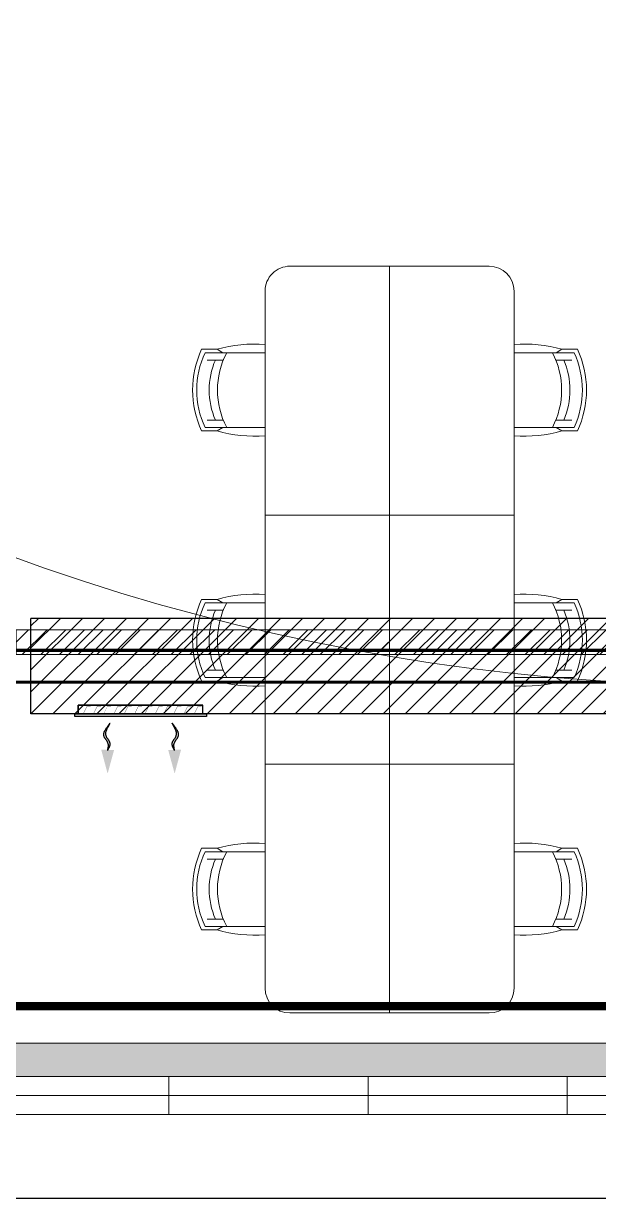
# Model space of a CAD drawing. Header units: millimetres. Extents: x -81374 to 485233, y -39075 to 157313.
# Drawn here: x 22946 to 26411, y -39075 to -31995 of the extents above; entities that cross this region are included whole.
import ezdxf
from ezdxf.enums import TextEntityAlignment as Align

# ---------------------------------------------------------------- set-up
doc = ezdxf.new("R2010")
doc.units = ezdxf.units.MM
doc.linetypes.add('CENTER', pattern=[2, 1.25, -0.25, 0.25, -0.25])
doc.linetypes.add('HIDDEN', pattern=[0.375, 0.25, -0.125])
for name, color, linetype, lineweight in [('CB-AC CABLE TRAY', 213, 'Continuous', 15), ('DRAIN PIPE', 76, 'Continuous', 30), ('G-IMPT', 8, 'Continuous', 5), ('ID-MODULAR', 44, 'Continuous', 9), ('M HVAC GRILLE', 6, 'Continuous', 13)]:
    doc.layers.add(name, color=color, linetype=linetype, lineweight=lineweight)
for name, color, linetype in [('CEN', 252, 'CENTER'), ('Hatch 01_UC', 7, 'Continuous'), ('M-HVAC ELLIPTICAL DUCT', 6, 'Continuous'), ('M-HVAC VRV PIPE', 152, 'Continuous'), ('M-HVAC-GRIL', 6, 'Continuous'), ('M-HVAC-INSULATION', 8, 'Continuous'), ('M-HVAC-SUPP', 4, 'Continuous')]:
    doc.layers.add(name, color=color, linetype=linetype)
doc.styles.get("Standard").update_dxf_attribs({"font": 'arial.ttf'})

# ---------------------------------------------------------------- blocks, each defined once
blk = doc.blocks.new('ng')
at = {"layer": 'CEN', "color": 9, "linetype": 'HIDDEN', "lineweight": 0, "ltscale": 1500, "true_color": 0xc7c8ca}
blk.add_line((65327.2, 77360.6), (59378.8, 77360.6), dxfattribs=at)
blk = doc.blocks.new('floor plan 1')
at = {"layer": 'DEFPOINTS', "color": 8, "linetype": 'Continuous'}
blk.add_line((0, 0), (41272.1, 0), dxfattribs=at)
at = {"layer": 'G-IMPT', "color": 55, "linetype": 'Continuous', "true_color": 0xb49f4b}
for p, q in [((29548.4, -506.5), (38673, -506.5)), ((29548.4, -735.3), (38673, -735.3))]:
    blk.add_line(p, q, dxfattribs=at)
at = {"layer": 'G-IMPT', "linetype": 'Continuous'}
for p, q in [((31948.4, -506.5), (31948.4, -735.3)), ((33148.4, -506.5), (33148.4, -735.3)), ((34348.4, -506.5), (34348.4, -735.3)), ((29548.4, -620.9), (38673, -620.9))]:
    blk.add_line(p, q, dxfattribs=at)
at = {"layer": 'G-IMPT', "color": 8, "ltscale": 500}
for p, q in [((33018.8, -1117.8), (32418.8, -1117.8)), ((33018.8, -2617.8), (33018.8, -1117.8)), ((33018.8, -1117.8), (33618.8, -1117.8)), ((33018.8, -2617.8), (33018.8, -1117.8)), ((32268.8, -1267.8), (32268.8, -2617.8)), ((33768.8, -1267.8), (33768.8, -2617.8)), ((31886.6, -1618.3), (31979.8, -1618.3)), ((32014, -1639.4), (31979.8, -1618.3)), ((34023.5, -1639.4), (34057.7, -1618.3)), ((34150.9, -1618.3), (34057.7, -1618.3)), ((31906.9, -1639.4), (32037.7, -1639.4)), ((32015.7, -1639.4), (32014, -1639.4)), ((32268.8, -1639.4), (32037.7, -1639.4)), ((33768.8, -1639.4), (33999.9, -1639.4)), ((34130.6, -1639.4), (33999.9, -1639.4)), ((34021.8, -1639.4), (34023.5, -1639.4)), ((31979.8, -2110.3), (31886.6, -2110.3)), ((32037.7, -2089.1), (31906.9, -2089.1)), ((32014, -2089.1), (31979.8, -2110.3)), ((32015.7, -2089.1), (32014, -2089.1)), ((32037.7, -2089.1), (32268.8, -2089.1)), ((33999.9, -2089.1), (33768.8, -2089.1)), ((33999.9, -2089.1), (34130.6, -2089.1)), ((34021.8, -2089.1), (34023.5, -2089.1)), ((34023.5, -2089.1), (34057.7, -2110.3)), ((34057.7, -2110.3), (34150.9, -2110.3)), ((33018.8, -2617.8), (32268.8, -2617.8)), ((32268.8, -2617.8), (32268.8, -4117.8)), ((32268.8, -2617.8), (33018.8, -2617.8)), ((33018.8, -2617.8), (33768.8, -2617.8)), ((33018.8, -4117.8), (33018.8, -2617.8)), ((33018.8, -4117.8), (33018.8, -2617.8)), ((33768.8, -2617.8), (33018.8, -2617.8)), ((33768.8, -2617.8), (33768.8, -4117.8)), ((31886.6, -3118.3), (31979.8, -3118.3)), ((31906.9, -3139.4), (32037.7, -3139.4)), ((32014, -3139.4), (31979.8, -3118.3)), ((32015.7, -3139.4), (32014, -3139.4)), ((32268.8, -3139.4), (32037.7, -3139.4)), ((33768.8, -3139.4), (33999.9, -3139.4)), ((34130.6, -3139.4), (33999.9, -3139.4)), ((34021.8, -3139.4), (34023.5, -3139.4)), ((34023.5, -3139.4), (34057.7, -3118.3)), ((34150.9, -3118.3), (34057.7, -3118.3)), ((31979.8, -3610.3), (31886.6, -3610.3)), ((32037.7, -3589.1), (31906.9, -3589.1)), ((32014, -3589.1), (31979.8, -3610.3)), ((32015.7, -3589.1), (32014, -3589.1)), ((32037.7, -3589.1), (32268.8, -3589.1)), ((33999.9, -3589.1), (33768.8, -3589.1)), ((33999.9, -3589.1), (34130.6, -3589.1)), ((34021.8, -3589.1), (34023.5, -3589.1)), ((34023.5, -3589.1), (34057.7, -3610.3)), ((34057.7, -3610.3), (34150.9, -3610.3)), ((32268.8, -4117.8), (33018.8, -4117.8)), ((32268.8, -5467.8), (32268.8, -4117.8)), ((32268.8, -4117.8), (33018.8, -4117.8)), ((33768.8, -4117.8), (33018.8, -4117.8)), ((33018.8, -4117.8), (33018.8, -5617.8)), ((33768.8, -4117.8), (33018.8, -4117.8)), ((33018.8, -4117.8), (33018.8, -5617.8)), ((33768.8, -5467.8), (33768.8, -4117.8)), ((31979.8, -4625.3), (31886.6, -4625.3)), ((32037.7, -4646.4), (31906.9, -4646.4)), ((32014, -4646.4), (31979.8, -4625.3)), ((32015.7, -4646.4), (32014, -4646.4)), ((32037.7, -4646.4), (32268.8, -4646.4)), ((33999.9, -4646.4), (33768.8, -4646.4)), ((33999.9, -4646.4), (34130.6, -4646.4)), ((34021.8, -4646.4), (34023.5, -4646.4)), ((34023.5, -4646.4), (34057.7, -4625.3)), ((34057.7, -4625.3), (34150.9, -4625.3)), ((31906.9, -5096.1), (32037.7, -5096.1)), ((32014, -5096.1), (31979.8, -5117.3)), ((32015.7, -5096.1), (32014, -5096.1)), ((32268.8, -5096.1), (32037.7, -5096.1)), ((33768.8, -5096.1), (33999.9, -5096.1)), ((34130.6, -5096.1), (33999.9, -5096.1)), ((34021.8, -5096.1), (34023.5, -5096.1)), ((34023.5, -5096.1), (34057.7, -5117.3)), ((31886.6, -5117.3), (31979.8, -5117.3)), ((34150.9, -5117.3), (34057.7, -5117.3)), ((33018.8, -5617.8), (32418.8, -5617.8)), ((33018.8, -5617.8), (33618.8, -5617.8))]:
    blk.add_line(p, q, dxfattribs=at)
at = {"layer": 'G-IMPT', "color": 8, "ltscale": 500, "extrusion": (0, 0, -1)}
for p, q in [((31920.8, -1683.2), (32017.3, -1683.2)), ((34116.7, -1683.2), (34020.3, -1683.2)), ((31920.8, -2045.3), (32017.3, -2045.3)), ((34116.7, -2045.3), (34020.3, -2045.3)), ((31920.8, -3183.2), (32017.3, -3183.2)), ((34116.7, -3183.2), (34020.3, -3183.2)), ((31920.8, -3545.3), (32017.3, -3545.3)), ((34116.7, -3545.3), (34020.3, -3545.3)), ((31920.8, -4690.2), (32017.3, -4690.2)), ((34116.7, -4690.2), (34020.3, -4690.2)), ((31920.8, -5052.3), (32017.3, -5052.3)), ((34116.7, -5052.3), (34020.3, -5052.3))]:
    blk.add_line(p, q, dxfattribs=at)
at = {"layer": 'G-IMPT', "color": 8, "ltscale": 500}
for centre, radius, start, end in [((32418.8, -1267.8), 150, 90, 180), ((33618.8, -1267.8), 150, 0, 90), ((30901.2, -15868.2), 12777.8, 49.90697, 259.60318), ((32418.8, -5467.8), 150, 180, 270), ((33618.8, -5467.8), 150, 270, 0)]:
    blk.add_arc(centre, radius, start, end, dxfattribs=at)
for centre, major_axis, start_param, end_param in [((32412.8, -1864.3), (580.8, 0), 2.704257, 3.578932), ((32207.2, -2425.4), (838.5, 0), 1.49727, 1.845387), ((32387.8, -1864.3), (-530.9, 0), -0.437348, 0.437328), ((32387.8, -1864.3), (-455.9, 0), -0.408385, 0.408365), ((32462.8, -1864.3), (480.9, 0), 2.65511, 3.628104), ((32207.2, -1303.1), (838.5, 0), 4.437818, 4.785935), ((32207.2, -3925.4), (838.5, 0), 1.49727, 1.845387), ((32412.8, -3364.3), (580.8, 0), 2.704257, 3.578932), ((32387.8, -3364.3), (-530.9, 0), -0.437348, 0.437328), ((32387.8, -3364.3), (-455.9, 0), -0.408385, 0.408365), ((32462.8, -3364.3), (480.9, 0), 2.65511, 3.628104), ((32207.2, -2803.1), (838.5, 0), 4.437818, 4.785935), ((33830.4, -5432.4), (-838.5, 0), 4.437818, 4.785935), ((33574.8, -4871.3), (-480.9, 0), 2.65511, 3.628104), ((33649.7, -4871.3), (530.9, 0), -0.437348, 0.437328), ((33624.7, -4871.3), (-580.8, 0), 2.704257, 3.578932), ((33649.7, -4871.3), (455.9, 0), -0.408385, 0.408365), ((33830.4, -4310.1), (-838.5, 0), 1.49727, 1.845387)]:
    blk.add_ellipse(centre, major_axis=major_axis, ratio=1, start_param=start_param, end_param=end_param, dxfattribs=at)
at = {"layer": 'G-IMPT', "color": 8, "ltscale": 500, "extrusion": (0, 0, -1)}
for centre, major_axis, start_param, end_param in [((33830.4, -2425.4), (-838.5, 0), 1.49727, 1.845387), ((33624.7, -1864.3), (-580.8, 0), 2.704257, 3.578932), ((33574.8, -1864.3), (-480.9, 0), 2.65511, 3.628104), ((33649.7, -1864.3), (455.9, 0), -0.408385, 0.408365), ((33649.7, -1864.3), (530.9, 0), -0.437348, 0.437328), ((33830.4, -1303.1), (-838.5, 0), 4.437818, 4.785935), ((33830.4, -3925.4), (-838.5, 0), 1.49727, 1.845387), ((33574.8, -3364.3), (-480.9, 0), 2.65511, 3.628104), ((33649.7, -3364.3), (455.9, 0), -0.408385, 0.408365), ((33649.7, -3364.3), (530.9, 0), -0.437348, 0.437328), ((33624.7, -3364.3), (-580.8, 0), 2.704257, 3.578932), ((33830.4, -2803.1), (-838.5, 0), 4.437818, 4.785935), ((32207.2, -5432.4), (838.5, 0), 4.437818, 4.785935), ((32412.8, -4871.3), (580.8, 0), 2.704257, 3.578932), ((32387.8, -4871.3), (-530.9, 0), -0.437348, 0.437328), ((32462.8, -4871.3), (480.9, 0), 2.65511, 3.628104), ((32387.8, -4871.3), (-455.9, 0), -0.408385, 0.408365), ((32207.2, -4310.1), (838.5, 0), 1.49727, 1.845387)]:
    blk.add_ellipse(centre, major_axis=major_axis, ratio=1, start_param=start_param, end_param=end_param, dxfattribs=at)
at = {"layer": 'CEN', "linetype": 'Continuous'}
blk.add_blockref('ng', (-28240.4, -78519.6), dxfattribs=at)
at = {"layer": 'G-IMPT', "color": 8, "ltscale": 500}
for rotation, p in [(359.99915, (39680.6, -4989.6, 0)), (359.99915, (35886.7, -10139.3, 0)), (270.00085, (28873.3, -20643.5, 0)), (359.99915, (11975.3, -26935.4, 0)), (359.99915, (15267.6, -26935.4, 0)), (359.99915, (26686.3, -26987.7, 0)), (270.00085, (15861.1, -28615, 0)), (89.99915, (23697.8, -33300.6, 0)), (89.99915, (23597.9, -35337.7, 0)), (89.99915, (23597.9, -37388.3, 0)), (359.99915, (13750.4, -37781.5, 0)), (89.99915, (23697.8, -40746.8, 0)), (89.99915, (23597.8, -44302.5, 0)), (89.99915, (23597.8, -46399.1, 0)), (89.99915, (23697.8, -48339.8, 0)), (89.99915, (23697.8, -54280, 0)), (359.99915, (27418.1, -55702.4, 0)), (89.99915, (9671.9, -65856.5, 0)), (359.99915, (4684.1, -67403.4, 0)), (359.99915, (8737.2, -67403.4, 0))]:
    blk.add_attdef('PARTITIONTYPE', text='', height=200, rotation=rotation, dxfattribs=at).set_placement(p, align=Align.MIDDLE_CENTER)
blk = doc.blocks.new('RAAAA')
at = {"linetype": 'Continuous', "ltscale": 1000}
for points in [[(363, 0, 0), (363, 0, 0), (364, 0, 0), (364, 0, 0), (365, 0, 0), (366, 0, 0), (367, -1, 0), (368, -1, 0), (369, -1, 0), (371, -1, 0), (373, -2, 0), (374, -2, 0), (377, -2, 0), (379, -3, 0), (381, -3, 0), (384, -4, 0), (387, -4, 0), (390, -5, 0), (393, -5, 0), (397, -6, 0), (400, -6, 0), (404, -7, 0), (408, -8, 0), (412, -8, 0), (416, -9, 0), (421, -10, 0), (421, -10, 0), (425, -11, 0), (430, -11, 0), (435, -11, 0), (439, -11, 0), (444, -11, 0), (449, -11, 0), (454, -10, 0), (459, -10, 0), (464, -9, 0), (468, -7, 0), (473, -6, 0), (478, -4, 0), (483, -2, 0), (488, 0, 0), (494, 2, 0), (499, 4, 0), (504, 7, 0), (509, 10, 0), (514, 13, 0), (519, 16, 0), (525, 20, 0), (530, 24, 0), (535, 28, 0), (541, 32, 0), (546, 36, 0), (546, 36, 0), (552, 40, 0), (557, 44, 0), (563, 48, 0), (568, 51, 0), (574, 54, 0), (580, 56, 0), (586, 58, 0), (592, 60, 0), (598, 61, 0), (604, 62, 0), (610, 62, 0), (616, 62, 0), (622, 62, 0), (628, 61, 0), (635, 60, 0), (641, 59, 0), (648, 57, 0), (654, 55, 0), (661, 52, 0), (668, 49, 0), (675, 46, 0), (681, 42, 0), (688, 38, 0), (695, 33, 0), (702, 28, 0), (702, 28, 0), (709, 23, 0), (716, 19, 0), (722, 14, 0), (728, 10, 0), (734, 5, 0), (740, 1, 0), (745, -2, 0), (750, -6, 0), (755, -9, 0), (759, -13, 0), (763, -15, 0), (767, -18, 0), (771, -21, 0), (774, -23, 0), (777, -25, 0), (779, -27, 0), (782, -29, 0), (784, -31, 0), (786, -32, 0), (787, -33, 0), (789, -34, 0), (790, -35, 0), (790, -35, 0), (791, -35, 0), (791, -36, 0)], [(363, 0, 0), (363, 0, 0), (364, 0, 0), (364, 0, 0), (365, -1, 0), (366, -1, 0), (367, -2, 0), (368, -2, 0), (369, -3, 0), (371, -4, 0), (373, -5, 0), (374, -5, 0), (377, -6, 0), (379, -8, 0), (381, -9, 0), (384, -10, 0), (387, -12, 0), (390, -13, 0), (393, -15, 0), (397, -16, 0), (400, -18, 0), (404, -20, 0), (408, -22, 0), (412, -24, 0), (416, -26, 0), (421, -28, 0), (421, -28, 0), (425, -30, 0), (430, -32, 0), (435, -34, 0), (439, -35, 0), (444, -36, 0), (449, -37, 0), (454, -37, 0), (459, -38, 0), (464, -38, 0), (468, -37, 0), (473, -37, 0), (478, -36, 0), (483, -35, 0), (488, -33, 0), (494, -32, 0), (499, -30, 0), (504, -28, 0), (509, -25, 0), (514, -22, 0), (519, -19, 0), (525, -16, 0), (530, -13, 0), (535, -9, 0), (541, -5, 0), (546, 0, 0), (546, 0, 0), (552, 4, 0), (557, 8, 0), (563, 12, 0), (568, 15, 0), (574, 18, 0), (580, 21, 0), (586, 23, 0), (592, 25, 0), (598, 27, 0), (604, 28, 0), (610, 29, 0), (616, 30, 0), (622, 30, 0), (628, 31, 0), (635, 30, 0), (641, 30, 0), (648, 29, 0), (654, 28, 0), (661, 26, 0), (668, 24, 0), (675, 22, 0), (681, 20, 0), (688, 17, 0), (695, 14, 0), (702, 10, 0), (702, 10, 0), (709, 7, 0), (716, 3, 0), (722, 0, 0), (728, -3, 0), (734, -6, 0), (740, -9, 0), (745, -12, 0), (750, -14, 0), (755, -17, 0), (759, -19, 0), (763, -21, 0), (767, -23, 0), (771, -25, 0), (774, -27, 0), (777, -28, 0), (779, -30, 0), (782, -31, 0), (784, -32, 0), (786, -33, 0), (787, -34, 0), (789, -34, 0), (790, -35, 0), (790, -35, 0), (791, -35, 0), (791, -36, 0)]]:
    blk.add_polyline3d(points, dxfattribs=at)
blk.add_solid([(373, 101), (0, 0), (373, -101)], dxfattribs=at)
blk = doc.blocks.new('zw$77DE')
at = {"layer": 'M-HVAC-GRIL', "linetype": 'ByBlock'}
blk.add_lwpolyline([(0, 750), (0, 771.4), (-17.1, 771.4), (-17.1, -21.4), (0, -21.4), (0, 0), (0, 750), (51.4, 750), (51.4, 0), (0, 0), (51.4, 0), (51.4, 750), (51.4, 750)], dxfattribs=at)
at = {"layer": 'M-HVAC-GRIL', "lineweight": 0, "const_width": 1.71}
for points in [[(3.9, 678.6), (3.9, 700.1), (46.7, 721.5), (46.7, 742.9)], [(3.9, 617.2), (3.9, 638.6), (46.7, 660.1), (46.7, 681.5)], [(3.9, 555.8), (3.9, 577.2), (46.7, 598.6), (46.7, 620.1)], [(3.9, 495.6), (3.9, 517.1), (46.7, 538.5), (46.7, 559.9)], [(3.9, 444), (3.9, 465.4), (46.7, 486.8), (46.7, 508.3)], [(3.9, 381.8), (3.9, 403.2), (46.7, 424.7), (46.7, 446.1)], [(3.9, 319.7), (3.9, 341.1), (46.7, 362.5), (46.7, 384)], [(3.9, 257.5), (3.9, 279), (46.7, 300.4), (46.7, 321.8)], [(3.9, 195.4), (3.9, 216.8), (46.7, 238.2), (46.7, 259.7)], [(3.9, 133.2), (3.9, 154.7), (46.7, 176.1), (46.7, 197.5)], [(3.9, 71.8), (3.9, 93.2), (46.7, 114.7), (46.7, 136.1)], [(3.9, 10.4), (3.9, 31.8), (46.7, 53.2), (46.7, 74.7)]]:
    blk.add_lwpolyline(points, dxfattribs=at)
at = {"layer": 'M-HVAC-SUPP'}
for p, xscale, yscale, zscale, rotation in [((-360.3, 580.5), 0.3839999997941416, 0.3839999997941416, 0.3839999997941416, 359.7971218112731), ((-360.3, 176.5), -0.3839999997941415, 0.3839999997941436, 0.3839999997941436, 180.2028781887378)]:
    blk.add_blockref('RAAAA', p, dxfattribs=dict(at, xscale=xscale, yscale=yscale, zscale=zscale, rotation=rotation))
blk = doc.blocks.new('jyfhg')
at = {"layer": 'M HVAC GRILLE', "color": 7}
blk.add_blockref('zw$77DE', (-100, -700), dxfattribs=at)
blk = doc.blocks.new('*U141')
at = {"layer": 'CB-AC CABLE TRAY', "true_color": 0xa953a0}
h = blk.add_hatch(dxfattribs=at)
h.set_pattern_fill('ANSI31', color=215, scale=25)
h.set_pattern_definition([(45, (-897621.44, 1102758.81), (-56.1266008, 56.1266008), [])])
h.paths.add_polyline_path([(-88704.9, -150.4), (-88704.9, -0.4), (-81557.1, -0.4), (-81557.1, -150.4)])
at = {"layer": 'CB-AC CABLE TRAY', "color": 215, "true_color": 0xa953a0}
blk.add_lwpolyline([(-88704.9, -150.4), (-88704.9, -0.4), (-81557.1, -0.4), (-81557.1, -150.4)], close=True, dxfattribs=at)

msp = doc.modelspace()

# ---------------------------------------------------------------- hatches: boundary and pattern name
at = {"layer": 'Hatch 01_UC', "linetype": 'Continuous', "lineweight": 0, "transparency": 33554597}
h = msp.add_hatch(dxfattribs=at)
h.set_pattern_fill('GOST_WOOD', color=8, scale=15, angle=360)
h.set_pattern_definition([(90, (-21333.62, -811.78), (90, -5e-14), [150, -30]), (90, (-21303.62, -841.78), (90, -5e-14), [90, -22.5, 45, -22.5]), (90, (-21273.62, -886.78), (90, -5e-14), [150, -30])])
h.paths.add_polyline_path([(28545.8, -38340.1), (28545.8, -38140.1), (19571.2, -38140.1), (19571.2, -38340.1)])
at = {"layer": 'M-HVAC-INSULATION'}
h = msp.add_hatch(dxfattribs=at)
h.set_pattern_fill('ANSI31', color=26, scale=750, angle=360, style=0)
h.set_pattern_definition([(45, (496839.4, -83091.07), (-66.29126, 66.29126), [])])
h.paths.add_polyline_path([(22991.3, -36154.8), (30311.4, -36154.8), (30311.4, -35579.8), (22991.3, -35579.8)])

# ---------------------------------------------------------------- linework, layer by layer
at = {"layer": 'CEN', "color": 11, "linetype": 'HIDDEN', "lineweight": 0, "ltscale": 1500, "const_width": 50}
msp.add_lwpolyline([(21084, -37916.4), (27032.3, -37916.4)], dxfattribs=at)
at = {"layer": 'DRAIN PIPE', "color": 76, "linetype": 'Continuous', "const_width": 20}
msp.add_lwpolyline([(21436.6, -35823.6), (21436.6, -35771.5), (29716.3, -35771.5), (29716.3, -9830.9)], dxfattribs=at)
at = {"layer": 'ID-MODULAR', "color": 45, "linetype": 'Continuous'}
msp.add_lwpolyline([(28545.8, -38340.1), (28545.8, -38140.1), (19571.2, -38140.1), (19571.2, -38340.1)], close=True, dxfattribs=at)
at = {"layer": 'M-HVAC ELLIPTICAL DUCT', "linetype": 'Continuous'}
for p, q in [((22991.3, -36154.8), (22991.3, -35579.8)), ((30311.4, -35579.8), (22991.3, -35579.8)), ((30311.4, -36154.8), (22991.3, -36154.8))]:
    msp.add_line(p, q, dxfattribs=at)
at = {"layer": 'M-HVAC VRV PIPE', "color": 6, "linetype": 'Continuous', "const_width": 20, "elevation": 0}
msp.add_lwpolyline([(21496, -35964.1), (29354.2, -35964.1), (29354.2, -12921.5)], dxfattribs=at)

# ---------------------------------------------------------------- block references
at = {"linetype": 'Continuous', "rotation": 180}
msp.add_blockref('floor plan 1', (58170.8, -39075.4), dxfattribs=at)
at = {"layer": 'CB-AC CABLE TRAY', "color": 4, "linetype": 'HIDDEN', "rotation": 179.9997198436912}
msp.add_blockref('*U141', (-58655.5, -35797.8), dxfattribs=at)
at = {"layer": 'M HVAC GRILLE', "color": 0, "xscale": -1, "rotation": 269.9999999999955}
msp.add_blockref('jyfhg', (23976.8, -36054.8), dxfattribs=at)

doc.saveas('drawing.dxf')
